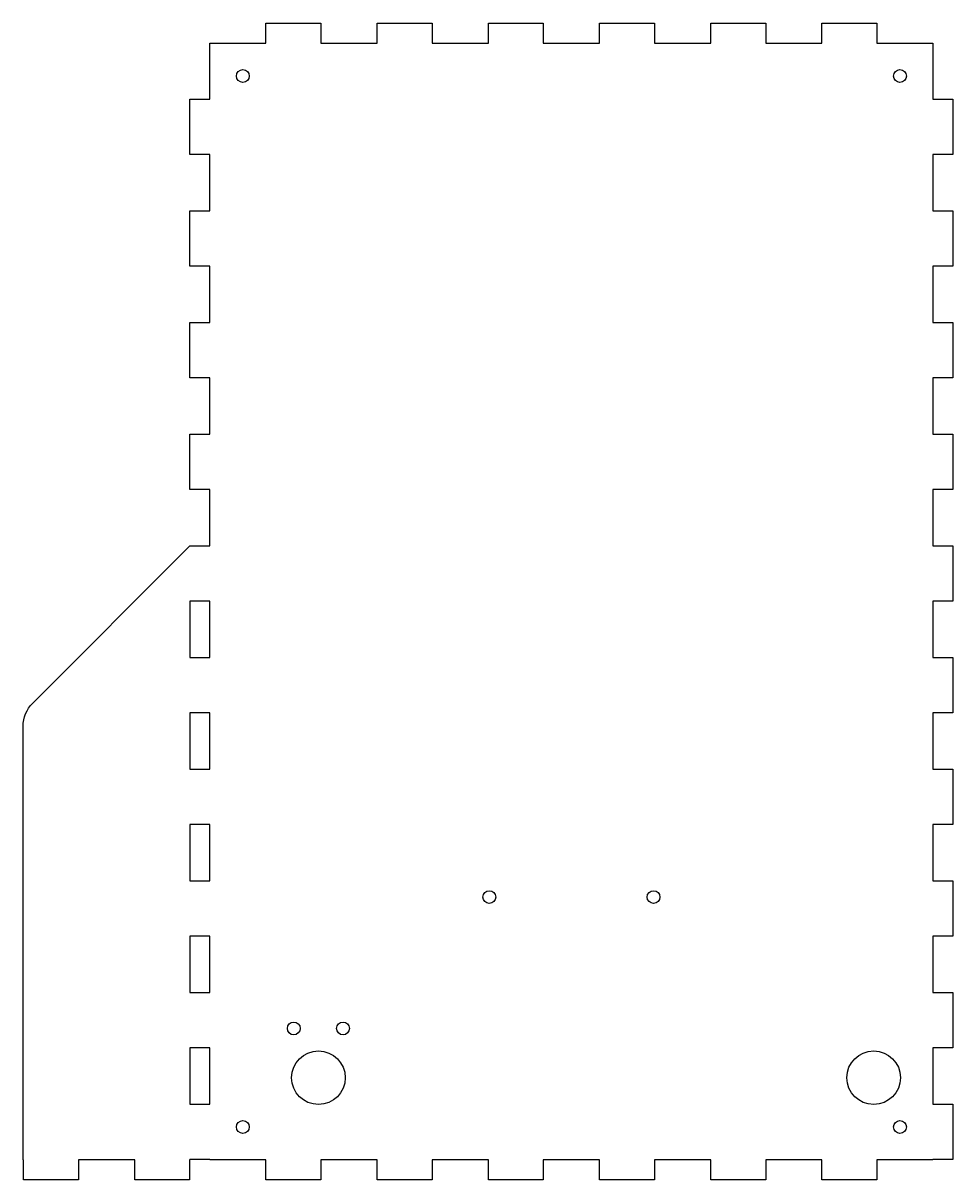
# Model space of a CAD drawing. Header units: millimetres. Extents: x -167 to 116, y -176 to 176.
import ezdxf

# ---------------------------------------------------------------- set-up
doc = ezdxf.new("R2010")
doc.units = ezdxf.units.MM
doc.layers.get('0').update_dxf_attribs({"linetype": 'CONTINUOUS'})

msp = doc.modelspace()

# ---------------------------------------------------------------- linework, layer by layer
msp.add_lwpolyline([(-110, -170), (-110, -169.9), (-116.1, -169.9), (-116.1, -170), (-116.2, -170), (-116.2, -176.1), (-132.92, -176.1), (-132.92, -170), (-150.05, -170), (-150.05, -176.1), (-166.77, -176.1), (-166.77, -170), (-166.87, -170), (-166.87, -38.01, -0.198912), (-163.94, -30.94), (-116.1, 16.9), (-110, 16.9), (-110, 34.1), (-116.1, 34.1), (-116.1, 50.9), (-110, 50.9), (-110, 68.1), (-116.1, 68.1), (-116.1, 84.9), (-110, 84.9), (-110, 102.1), (-116.1, 102.1), (-116.1, 118.9), (-110, 118.9), (-110, 136.1), (-116.1, 136.1), (-116.1, 152.9), (-110, 152.9), (-110, 170), (-92.98, 170), (-92.98, 176.1), (-76.25, 176.1), (-76.25, 170), (-59.13, 170), (-59.13, 176.1), (-42.41, 176.1), (-42.41, 170), (-25.28, 170), (-25.28, 176.1), (-8.56, 176.1), (-8.56, 170), (8.56, 170), (8.56, 176.1), (25.28, 176.1), (25.28, 170), (42.41, 170), (42.41, 176.1), (59.13, 176.1), (59.13, 170), (76.25, 170), (76.25, 176.1), (92.98, 176.1), (92.98, 170), (110, 170), (110, 152.9), (116.1, 152.9), (116.1, 136.1), (110, 136.1), (110, 118.9), (116.1, 118.9), (116.1, 102.1), (110, 102.1), (110, 84.9), (116.1, 84.9), (116.1, 68.1), (110, 68.1), (110, 50.9), (116.1, 50.9), (116.1, 34.1), (110, 34.1), (110, 16.9), (116.1, 16.9), (116.1, 0.1), (110, 0.1), (110, -17.1), (116.1, -17.1), (116.1, -33.9), (110, -33.9), (110, -51.1), (116.1, -51.1), (116.1, -67.9), (110, -67.9), (110, -85.1), (116.1, -85.1), (116.1, -101.9), (110, -101.9), (110, -119.1), (116.1, -119.1), (116.1, -135.9), (110, -135.9), (110, -153.1), (116.1, -153.1), (116.1, -169.9), (110, -169.9), (110, -170), (92.98, -170), (92.98, -176.1), (76.25, -176.1), (76.25, -170), (59.13, -170), (59.13, -176.1), (42.41, -176.1), (42.41, -170), (25.28, -170), (25.28, -176.1), (8.56, -176.1), (8.56, -170), (-8.56, -170), (-8.56, -176.1), (-25.28, -176.1), (-25.28, -170), (-42.41, -170), (-42.41, -176.1), (-59.13, -176.1), (-59.13, -170), (-76.25, -170), (-76.25, -176.1), (-92.98, -176.1), (-92.98, -170)], format="xyb", close=True)
for points in [[(-116.1, -17.1), (-110, -17.1), (-110, 0.1), (-116.1, 0.1)], [(-116.1, -51.1), (-110, -51.1), (-110, -33.9), (-116.1, -33.9)], [(-116.1, -85.1), (-110, -85.1), (-110, -67.9), (-116.1, -67.9)], [(-116.1, -119.1), (-110, -119.1), (-110, -101.9), (-116.1, -101.9)], [(-116.1, -153.1), (-110, -153.1), (-110, -135.9), (-116.1, -135.9)]]:
    msp.add_lwpolyline(points, close=True)
for centre, radius in [((-100, 160), 1.95), ((100, 160), 1.95), ((-25, -90), 1.95), ((25, -90), 1.95), ((-84.5, -130), 1.95), ((-69.5, -130), 1.95), ((-77, -145), 8.16), ((92, -145), 8.16), ((-100, -160), 1.95), ((100, -160), 1.95)]:
    msp.add_circle(centre, radius)

doc.saveas('drawing.dxf')
